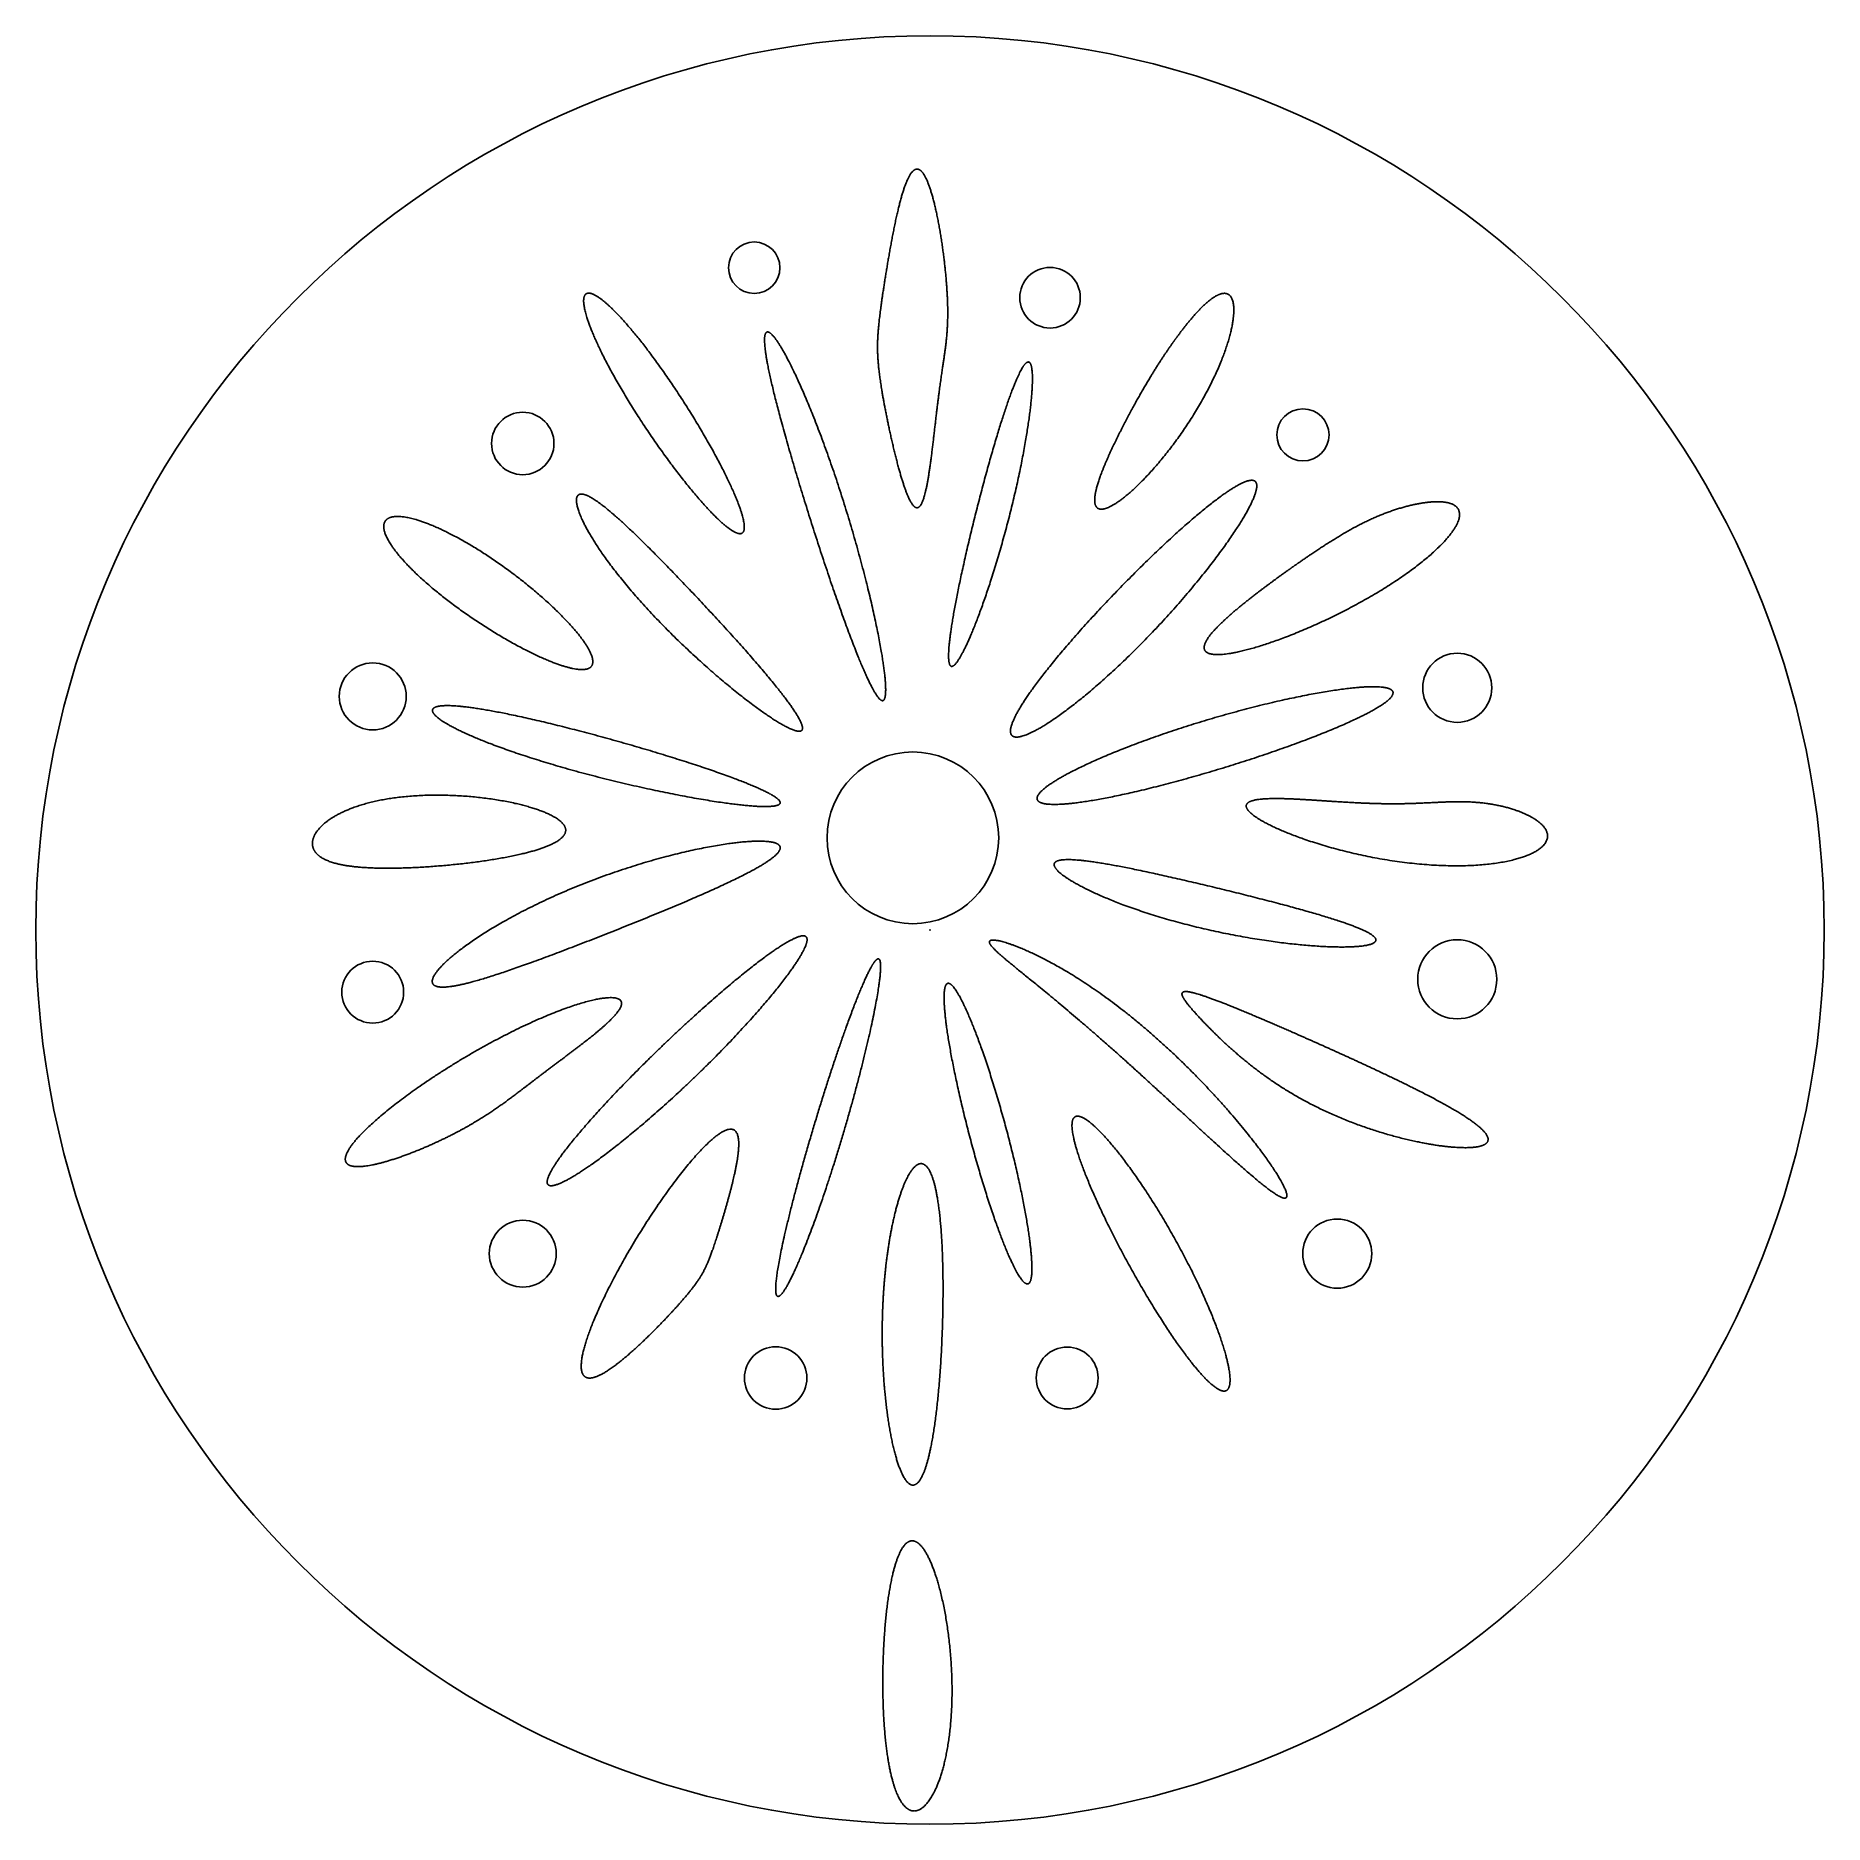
# Model space of a CAD drawing. Header units: millimetres. Extents: x -49.2 to 49.2, y -49.2 to 49.2.
import ezdxf

# ---------------------------------------------------------------- set-up
doc = ezdxf.new("R2010")
doc.units = ezdxf.units.MM
doc.header["$MEASUREMENT"] = 0
for name, color, linetype in [('花火 v1_Sketch1', 7, 'Continuous'), ('花火 v1_Sketch2', 7, 'Continuous'), ('花火 v1_Sketch3', 7, 'Continuous'), ('花火 v1_Sketch4', 7, 'Continuous')]:
    doc.layers.add(name, color=color, linetype=linetype)

msp = doc.modelspace()

# ---------------------------------------------------------------- linework, layer by layer
at = {"layer": '花火 v1_Sketch1'}
msp.add_circle((0, 0), 49.157, dxfattribs=at)
msp.add_point((0, 0), dxfattribs=at)
at = {"layer": '花火 v1_Sketch2'}
for centre, radius in [((-9.661, 36.407), 1.414), ((6.598, 34.758), 1.666), ((20.501, 27.217), 1.433), ((-22.386, 26.746), 1.716), ((28.984, 13.314), 1.9), ((-30.634, 12.843), 1.84), ((28.984, -2.71), 2.173), ((-30.634, -3.417), 1.699), ((-22.386, -17.791), 1.84), ((22.386, -17.791), 1.9), ((-8.483, -24.625), 1.716), ((7.541, -24.625), 1.699)]:
    msp.add_circle(centre, radius, dxfattribs=at)
for points in [[(-0.707, 41.827), (-0.794, 41.829), (-0.969, 41.752), (-1.228, 41.395), (-1.56, 40.482), (-1.939, 38.854), (-2.27, 37.045), (-2.546, 35.337), (-2.754, 33.919), (-2.88, 32.786), (-2.907, 31.787), (-2.822, 30.723), (-2.621, 29.424), (-2.314, 27.84), (-1.93, 26.125), (-1.507, 24.552), (-1.087, 23.428), (-0.705, 23.007), (-0.385, 23.409), (-0.124, 24.522), (0.092, 26.093), (0.285, 27.814), (0.471, 29.406), (0.657, 30.71), (0.826, 31.776), (0.951, 32.77), (1, 33.894), (0.947, 35.303), (0.78, 37.006), (0.506, 38.816), (0.148, 40.452), (-0.184, 41.376), (-0.445, 41.742), (-0.62, 41.826), (-0.707, 41.827)], [(-10.368, 21.797), (-10.291, 21.823), (-10.182, 21.943), (-10.159, 22.333), (-10.409, 23.245), (-11.139, 24.9), (-12.201, 26.889), (-13.482, 29.002), (-14.856, 31.033), (-16.201, 32.799), (-17.396, 34.146), (-18.338, 34.956), (-18.939, 35.155), (-19.144, 34.721), (-18.929, 33.695), (-18.307, 32.171), (-17.324, 30.282), (-16.061, 28.198), (-14.636, 26.114), (-13.196, 24.235), (-11.895, 22.758), (-11.079, 22.031), (-10.646, 21.791), (-10.446, 21.772), (-10.368, 21.797)], [(13.432, 32.401), (13.569, 32.592), (13.848, 32.971), (14.284, 33.53), (14.882, 34.218), (15.596, 34.848), (16.199, 35.114), (16.614, 34.915), (16.776, 34.226), (16.642, 33.092), (16.192, 31.607), (15.436, 29.902), (14.419, 28.127), (13.232, 26.435), (11.996, 24.969), (10.843, 23.855), (9.898, 23.187), (9.261, 23.016), (8.985, 23.338), (9.055, 24.08), (9.394, 25.111), (9.902, 26.28), (10.477, 27.454), (11.051, 28.548), (11.609, 29.554), (12.169, 30.505), (12.644, 31.257), (13.027, 31.829), (13.295, 32.211), (13.432, 32.401)], [(-8.955, 32.873), (-9.016, 32.857), (-9.107, 32.734), (-9.139, 32.271), (-8.972, 31.116), (-8.447, 28.896), (-7.664, 26.084), (-6.703, 22.918), (-5.657, 19.689), (-4.625, 16.722), (-3.701, 14.336), (-2.973, 12.807), (-2.509, 12.329), (-2.356, 12.975), (-2.526, 14.654), (-3.002, 17.155), (-3.742, 20.193), (-4.683, 23.44), (-5.74, 26.572), (-6.812, 29.305), (-7.785, 31.409), (-8.403, 32.452), (-8.736, 32.825), (-8.893, 32.888), (-8.955, 32.873)], [(5.42, 31.223), (5.363, 31.233), (5.232, 31.17), (4.984, 30.827), (4.564, 29.893), (3.931, 28.05), (3.24, 25.709), (2.546, 23.093), (1.908, 20.444), (1.393, 18.018), (1.061, 16.055), (0.96, 14.76), (1.117, 14.275), (1.526, 14.662), (2.14, 15.869), (2.883, 17.762), (3.666, 20.142), (4.4, 22.774), (5.006, 25.407), (5.432, 27.794), (5.653, 29.708), (5.659, 30.712), (5.572, 31.112), (5.477, 31.213), (5.42, 31.223)], [(17.909, 24.625), (17.855, 24.701), (17.68, 24.78), (17.218, 24.672), (16.232, 24.086), (14.512, 22.714), (12.475, 20.86), (10.318, 18.717), (8.247, 16.495), (6.457, 14.395), (5.121, 12.605), (4.376, 11.284), (4.305, 10.556), (4.926, 10.492), (6.17, 11.098), (7.902, 12.323), (9.947, 14.066), (12.105, 16.176), (14.17, 18.459), (15.949, 20.685), (17.273, 22.62), (17.863, 23.765), (18.005, 24.322), (17.963, 24.549), (17.909, 24.625)], [(-19.323, 23.918), (-19.387, 23.873), (-19.471, 23.724), (-19.459, 23.328), (-19.154, 22.474), (-18.257, 20.946), (-16.853, 19.078), (-15.015, 17.025), (-12.918, 14.981), (-10.802, 13.153), (-8.932, 11.741), (-7.557, 10.912), (-6.872, 10.778), (-6.971, 11.372), (-7.809, 12.618), (-9.239, 14.363), (-11.053, 16.406), (-13.021, 18.525), (-14.922, 20.501), (-16.591, 22.153), (-17.932, 23.348), (-18.698, 23.87), (-19.087, 23.997), (-19.259, 23.964), (-19.323, 23.918)], [(-29.927, 22.504), (-29.991, 22.422), (-30.07, 22.223), (-30.032, 21.823), (-29.665, 21.106), (-28.709, 19.978), (-27.321, 18.709), (-25.612, 17.405), (-23.737, 16.186), (-21.892, 15.173), (-20.279, 14.483), (-19.084, 14.203), (-18.452, 14.385), (-18.459, 15.025), (-19.085, 16.05), (-20.238, 17.336), (-21.778, 18.734), (-23.536, 20.089), (-25.335, 21.261), (-27.013, 22.145), (-28.431, 22.678), (-29.265, 22.797), (-29.683, 22.715), (-29.863, 22.586), (-29.927, 22.504)], [(20, 20), (20.272, 20.191), (20.806, 20.561), (21.576, 21.08), (22.527, 21.687), (23.627, 22.309), (24.698, 22.81), (25.785, 23.201), (26.889, 23.477), (27.92, 23.596), (28.736, 23.501), (29.186, 23.144), (29.155, 22.506), (28.593, 21.619), (27.506, 20.543), (25.952, 19.363), (24.038, 18.174), (21.919, 17.073), (19.787, 16.147), (17.847, 15.473), (16.293, 15.108), (15.282, 15.085), (14.911, 15.408), (15.186, 16.045), (16.009, 16.924), (17.213, 17.947), (18.331, 18.8), (19.177, 19.417), (19.728, 19.809), (20, 20)], [(25.45, 13.078), (25.43, 13.163), (25.289, 13.303), (24.772, 13.422), (23.502, 13.39), (21.136, 13.039), (18.247, 12.409), (15.131, 11.557), (12.092, 10.56), (9.41, 9.515), (7.327, 8.526), (6.033, 7.697), (5.652, 7.115), (6.226, 6.84), (7.694, 6.893), (9.918, 7.263), (12.692, 7.91), (15.766, 8.772), (18.853, 9.766), (21.652, 10.798), (23.877, 11.767), (25.004, 12.416), (25.406, 12.796), (25.469, 12.994), (25.45, 13.078)], [(-27.335, 12.136), (-27.367, 12.072), (-27.35, 11.919), (-27.083, 11.619), (-26.241, 11.095), (-24.425, 10.296), (-21.951, 9.427), (-19.003, 8.571), (-15.86, 7.805), (-12.861, 7.203), (-10.351, 6.825), (-8.642, 6.717), (-7.962, 6.896), (-8.406, 7.352), (-9.89, 8.036), (-12.202, 8.875), (-15.049, 9.779), (-18.105, 10.655), (-21.05, 11.414), (-23.624, 11.987), (-25.642, 12.323), (-26.707, 12.381), (-27.16, 12.303), (-27.303, 12.2), (-27.335, 12.136)], [(-33.933, 4.595), (-33.907, 4.471), (-33.804, 4.235), (-33.495, 3.925), (-32.779, 3.616), (-31.399, 3.408), (-29.588, 3.363), (-27.453, 3.458), (-25.184, 3.676), (-23.033, 4.008), (-21.269, 4.444), (-20.138, 4.97), (-19.817, 5.561), (-20.371, 6.173), (-21.713, 6.741), (-23.648, 7.188), (-25.916, 7.443), (-28.238, 7.451), (-30.353, 7.188), (-32.063, 6.677), (-33.269, 5.998), (-33.801, 5.404), (-33.958, 4.981), (-33.959, 4.719), (-33.933, 4.595)], [(24.507, 6.952), (24.828, 6.943), (25.452, 6.932), (26.326, 6.94), (27.367, 6.988), (28.541, 7.058), (29.685, 7.069), (30.867, 6.956), (32.066, 6.68), (33.135, 6.244), (33.877, 5.684), (34.099, 5.058), (33.678, 4.442), (32.6, 3.922), (30.928, 3.574), (28.789, 3.463), (26.36, 3.62), (23.848, 4.035), (21.481, 4.644), (19.478, 5.353), (18.032, 6.052), (17.284, 6.642), (17.3, 7.046), (18.045, 7.237), (19.366, 7.247), (21.043, 7.147), (22.483, 7.043), (23.525, 6.985), (24.186, 6.96), (24.507, 6.952)], [(-8.248, 4.595), (-8.284, 4.681), (-8.461, 4.822), (-9.04, 4.941), (-10.4, 4.896), (-12.864, 4.488), (-15.804, 3.733), (-18.898, 2.673), (-21.831, 1.387), (-24.337, 0.006), (-26.213, -1.302), (-27.314, -2.368), (-27.559, -3.05), (-26.932, -3.258), (-25.487, -2.994), (-23.341, -2.319), (-20.665, -1.34), (-17.682, -0.182), (-14.658, 1.034), (-11.897, 2.205), (-9.702, 3.246), (-8.609, 3.919), (-8.244, 4.308), (-8.211, 4.509), (-8.248, 4.595)], [(6.834, 3.653), (6.809, 3.582), (6.839, 3.414), (7.127, 3.082), (7.988, 2.506), (9.773, 1.664), (12.126, 0.813), (14.852, 0.064), (17.703, -0.506), (20.388, -0.859), (22.619, -0.987), (24.136, -0.903), (24.751, -0.633), (24.379, -0.211), (23.081, 0.334), (21.028, 0.967), (18.461, 1.653), (15.656, 2.346), (12.897, 2.992), (10.432, 3.52), (8.468, 3.855), (7.425, 3.919), (6.989, 3.836), (6.859, 3.723), (6.834, 3.653)], [(-6.834, -0.353), (-6.899, -0.309), (-7.102, -0.292), (-7.614, -0.479), (-8.684, -1.147), (-10.528, -2.579), (-12.694, -4.453), (-14.972, -6.582), (-17.144, -8.759), (-19.006, -10.781), (-20.377, -12.46), (-21.12, -13.635), (-21.15, -14.192), (-20.455, -14.072), (-19.111, -13.293), (-17.26, -11.934), (-15.089, -10.121), (-12.809, -8.02), (-10.64, -5.825), (-8.785, -3.746), (-7.421, -1.995), (-6.831, -1.005), (-6.707, -0.557), (-6.768, -0.398), (-6.834, -0.353)], [(3.299, -0.589), (3.252, -0.624), (3.236, -0.736), (3.451, -1.029), (4.211, -1.683), (5.857, -2.989), (8.048, -4.796), (10.582, -7.018), (13.214, -9.43), (15.684, -11.73), (17.74, -13.595), (19.167, -14.735), (19.806, -14.944), (19.588, -14.169), (18.552, -12.547), (16.822, -10.342), (14.58, -7.882), (12.05, -5.499), (9.472, -3.473), (7.087, -1.958), (5.114, -0.985), (4.014, -0.609), (3.52, -0.526), (3.346, -0.554), (3.299, -0.589)], [(-3.063, -1.767), (-3.178, -1.925), (-3.452, -2.404), (-3.988, -3.606), (-4.899, -6.051), (-6.167, -9.953), (-7.341, -14.01), (-8.21, -17.509), (-8.608, -19.83), (-8.451, -20.555), (-7.783, -19.611), (-6.744, -17.212), (-5.529, -13.776), (-4.342, -9.862), (-3.368, -6.098), (-2.753, -3.103), (-2.63, -1.743), (-2.764, -1.461), (-2.949, -1.61), (-3.063, -1.767)], [(0.943, -2.946), (0.886, -2.981), (0.795, -3.135), (0.733, -3.619), (0.799, -4.739), (1.116, -6.777), (1.633, -9.238), (2.296, -11.877), (3.043, -14.437), (3.804, -16.678), (4.506, -18.392), (5.083, -19.415), (5.478, -19.643), (5.654, -19.049), (5.594, -17.697), (5.305, -15.724), (4.813, -13.319), (4.16, -10.708), (3.405, -8.135), (2.622, -5.845), (1.891, -4.066), (1.409, -3.202), (1.137, -2.925), (0.999, -2.911), (0.943, -2.946)], [(-32.048, -12.843), (-31.976, -12.916), (-31.766, -13.021), (-31.262, -13.056), (-30.274, -12.878), (-28.744, -12.376), (-27.16, -11.712), (-25.72, -10.991), (-24.512, -10.278), (-23.489, -9.575), (-22.539, -8.856), (-21.541, -8.084), (-20.417, -7.239), (-19.207, -6.337), (-18.065, -5.441), (-17.197, -4.637), (-16.805, -4.019), (-17.033, -3.676), (-17.917, -3.671), (-19.403, -4.042), (-21.371, -4.79), (-23.645, -5.88), (-26.017, -7.222), (-28.263, -8.689), (-30.165, -10.132), (-31.536, -11.402), (-32.1, -12.178), (-32.196, -12.582), (-32.119, -12.77), (-32.048, -12.843)], [(22.386, -6.716), (22.854, -6.927), (23.793, -7.355), (25.191, -8.005), (26.959, -8.858), (28.814, -9.843), (30.139, -10.692), (30.802, -11.358), (30.733, -11.807), (29.949, -12.015), (28.566, -11.972), (26.76, -11.681), (24.732, -11.158), (22.679, -10.429), (20.759, -9.532), (19.053, -8.516), (17.585, -7.439), (16.344, -6.365), (15.316, -5.361), (14.499, -4.493), (13.937, -3.826), (13.735, -3.418), (14.005, -3.31), (14.807, -3.513), (16.129, -4.004), (17.909, -4.741), (19.614, -5.479), (20.986, -6.086), (21.919, -6.504), (22.386, -6.716)], [(8.012, -10.251), (7.926, -10.282), (7.799, -10.42), (7.741, -10.85), (7.936, -11.846), (8.594, -13.666), (9.593, -15.879), (10.83, -18.275), (12.186, -20.626), (13.536, -22.709), (14.754, -24.321), (15.728, -25.296), (16.363, -25.525), (16.598, -24.975), (16.411, -23.71), (15.819, -21.868), (14.872, -19.637), (13.652, -17.236), (12.269, -14.894), (10.863, -12.831), (9.579, -11.241), (8.759, -10.475), (8.312, -10.231), (8.097, -10.219), (8.012, -10.251)], [(-18.616, -24.625), (-18.482, -24.607), (-18.179, -24.514), (-17.624, -24.207), (-16.736, -23.523), (-15.54, -22.415), (-14.42, -21.269), (-13.502, -20.256), (-12.851, -19.453), (-12.422, -18.779), (-12.107, -18.063), (-11.79, -17.132), (-11.405, -15.901), (-10.983, -14.454), (-10.621, -12.987), (-10.44, -11.743), (-10.556, -10.959), (-11.035, -10.804), (-11.871, -11.324), (-12.998, -12.477), (-14.314, -14.149), (-15.691, -16.171), (-16.991, -18.347), (-18.086, -20.464), (-18.866, -22.318), (-19.251, -23.729), (-19.208, -24.401), (-18.98, -24.619), (-18.75, -24.643), (-18.616, -24.625)], [(-2.592, -20.619), (-2.567, -20.072), (-2.497, -18.99), (-2.329, -17.433), (-1.993, -15.584), (-1.454, -13.851), (-0.872, -12.848), (-0.323, -12.667), (0.134, -13.324), (0.469, -14.757), (0.673, -16.841), (0.747, -19.394), (0.698, -22.19), (0.536, -24.969), (0.265, -27.45), (-0.106, -29.369), (-0.563, -30.506), (-1.079, -30.717), (-1.609, -29.971), (-2.092, -28.368), (-2.463, -26.098), (-2.621, -23.948), (-2.645, -22.274), (-2.617, -21.166), (-2.592, -20.619)]]:
    msp.add_open_spline(points, degree=5, dxfattribs=at)
msp.add_point((0, 0), dxfattribs=at)
at = {"layer": '花火 v1_Sketch3'}
msp.add_point((0, 0), dxfattribs=at)
at = {"layer": '花火 v1_Sketch4'}
msp.add_circle((-0.943, 5.066), 4.719, dxfattribs=at)
msp.add_open_spline([(-0.943, -33.58), (-1.06, -33.569), (-1.289, -33.632), (-1.613, -33.976), (-1.989, -34.91), (-2.339, -36.708), (-2.555, -38.918), (-2.63, -41.292), (-2.565, -43.587), (-2.357, -45.599), (-2.008, -47.173), (-1.53, -48.194), (-0.949, -48.59), (-0.311, -48.33), (0.309, -47.427), (0.827, -45.938), (1.166, -43.969), (1.272, -41.674), (1.131, -39.263), (0.776, -36.99), (0.261, -35.108), (-0.22, -34.098), (-0.587, -33.693), (-0.826, -33.59), (-0.943, -33.58)], degree=5, dxfattribs=at)
msp.add_point((0, 0), dxfattribs=at)

doc.saveas('drawing.dxf')
